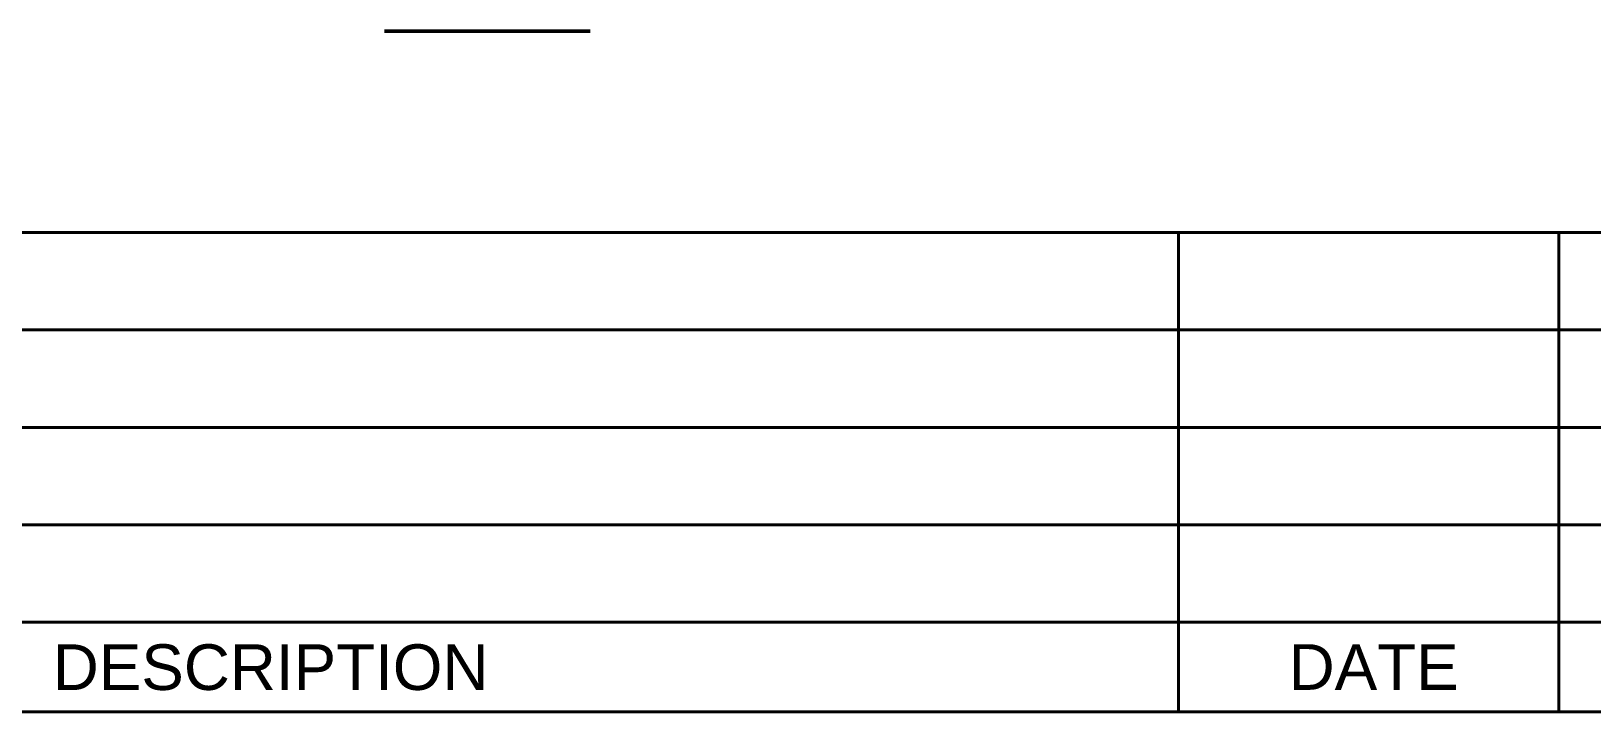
# Model space of a CAD drawing. Header units: inches. Extents: x 15 to 402, y 6 to 258.
# Drawn here: x 182.1 to 243.7, y 6 to 32.8 of the extents above; entities that cross this region are included whole.
import ezdxf

# ---------------------------------------------------------------- set-up
doc = ezdxf.new("R2010")
doc.units = ezdxf.units.IN
doc.header["$LTSCALE"] = 12
doc.header["$MEASUREMENT"] = 0
doc.layers.get('0').update_dxf_attribs({"lineweight": 25})
for name, color, linetype, lineweight in [('Border', 7, 'Continuous', 35), ('Symbol', 7, 'Continuous', 25), ('Visible (ANSI)', 7, 'Continuous', 50)]:
    doc.layers.add(name, color=color, linetype=linetype, lineweight=lineweight)
doc.styles.add('MEMCOR Medium', font='arial.ttf')

# ---------------------------------------------------------------- blocks, each defined once
blk = doc.blocks.new('Borders 22x34_D')
at = {"layer": 'Border'}
blk.add_line((1.25, 0.5), (33.5, 0.5), dxfattribs=at)
blk = doc.blocks.new('REVISION HISTORY')
at = {"layer": 'Symbol', "lineweight": 40}
for p, q in [((12.4486, 2.0747), (22.812, 2.0747)), ((18.9486, 2.0747), (18.9486, 0.7941)), ((20.1986, 2.0747), (20.1986, 0.7941)), ((12.4486, 1.7545), (22.812, 1.7545)), ((12.4486, 1.4344), (22.812, 1.4344)), ((12.4486, 1.1143), (22.812, 1.1143)), ((12.4486, 0.7941), (22.812, 0.7941)), ((18.9486, 0.5), (18.9486, 0.7941)), ((20.1986, 0.5), (20.1986, 0.7941)), ((12.4486, 0.5), (22.812, 0.5))]:
    blk.add_line(p, q, dxfattribs=at)
at = {"layer": 'Symbol', "char_height": 0.15, "attachment_point": 7, "style": 'MEMCOR Medium'}
for s, insert in [('DESCRIPTION', (15.2493, 0.5695)), ('DATE', (19.311, 0.5721))]:
    blk.add_mtext(s, dxfattribs=dict(at, insert=insert))

msp = doc.modelspace()

# ---------------------------------------------------------------- linework, layer by layer
at = {"layer": 'Visible (ANSI)'}
msp.add_line((204.19113, 32.83276), (196.07113, 32.83276), dxfattribs=at)

# ---------------------------------------------------------------- block references
at = {"xscale": 12, "yscale": 12, "zscale": 12}
msp.add_blockref('Borders 22x34_D', (0, 0), dxfattribs=at)
at = {"layer": 'Symbol', "xscale": 12, "yscale": 12, "zscale": 12}
msp.add_blockref('REVISION HISTORY', (0, 0), dxfattribs=at)

doc.saveas('drawing.dxf')
